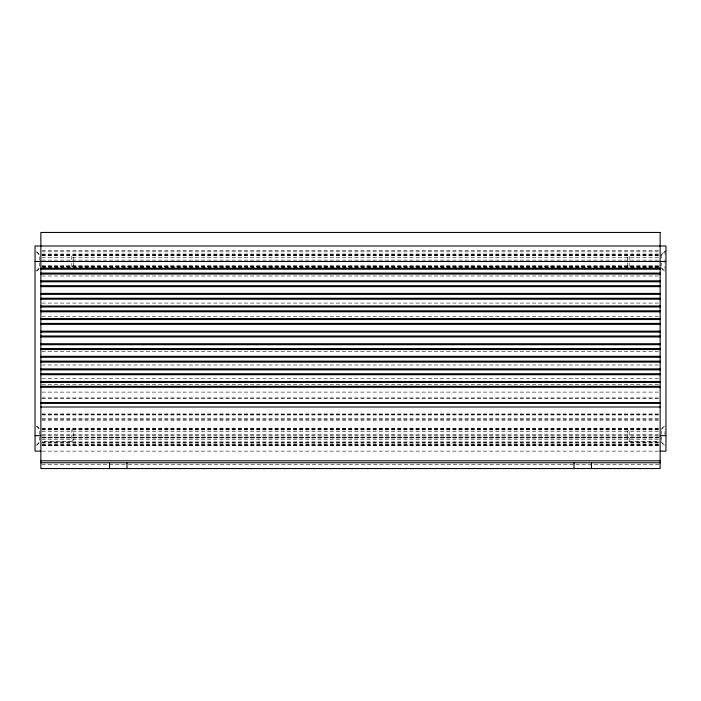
<?xml version="1.0" encoding="UTF-8"?>
<svg xmlns="http://www.w3.org/2000/svg" width="701" height="701" viewBox="0 0 701 701"><rect width="100%" height="100%" fill="white"/><g stroke="black" fill="none" stroke-linecap="round" stroke-linejoin="round"><path stroke-width="0.53" stroke-dasharray="3.5 2.63" d="M71.817 441.455L73.754 439.509L73.754 431.798L71.817 429.844L71.817 441.455L42.524 441.455M36.741 270.901L40.351 267.283M36.741 445.082L40.351 441.455M660.649 255.672L664.986 251.326L664.986 254.297M660.649 429.844L664.259 426.226M36.505 271.103L39.405 268.211L39.405 262.884M36.505 445.275L39.405 442.392L39.405 437.065M665.95 250.415L661.595 254.743L661.595 260.071M664.495 426.033L661.595 428.916L661.595 435.654M41.946 250.686L660.14 250.686M41.946 251.799L659.054 251.799M41.946 254.069L660.14 254.042M41.946 254.638L660.14 254.638M41.946 255.199L660.14 255.199M41.946 255.716L659.054 255.716M41.946 257.372L660.14 257.372M41.946 260.106L659.054 260.106M41.946 265.583L659.054 265.583M41.946 266.713L660.14 266.713M41.946 266.801L660.14 266.801M41.946 266.879L660.14 266.958M41.946 267.02L660.14 267.134L41.946 267.221M41.946 275.992L659.054 275.992M41.946 303.086L659.054 303.086M41.946 316.633L659.054 316.633M41.946 351.464L659.054 351.464M41.946 365.011L659.054 365.011M41.946 378.558L660.14 378.558M41.946 384.367L660.14 384.367M41.946 392.104L660.14 392.104M41.946 397.914L660.14 397.914M41.946 398.299L660.14 398.299M41.946 413.976L660.14 413.976M41.946 414.361L659.054 414.361M41.946 414.948L660.14 414.948M41.946 418.812L660.14 418.812M41.946 419.198L660.14 419.198M41.946 420.171L659.054 420.171M41.946 428.215L660.14 428.241M41.946 428.81L660.14 428.81M41.946 429.38L660.14 429.38M41.946 429.844L660.14 429.844M41.946 431.544L660.14 431.544M41.946 434.287L659.054 434.287M41.946 435.654L660.14 435.654M41.946 437.109L660.14 437.109L41.946 437.258M41.946 437.328L660.14 437.442L41.946 437.59M41.946 437.976L660.14 437.976M41.946 439.755L660.14 439.755M629.183 441.455L629.183 429.844L627.246 431.798L627.246 439.509L629.183 441.455L658.476 441.455M41.946 441.928L660.14 441.928M41.946 442.497L660.14 442.497M41.946 443.058L660.14 443.058M41.946 444.846L660.14 444.846M41.946 444.925L660.14 445.004L41.946 445.179M41.946 445.328L660.14 445.266M41.946 451.137L660.14 451.137M41.946 464.684L127.293 464.684M128.388 464.684L574.802 464.684M575.898 464.684L659.054 464.684M664.495 271.103L661.595 268.211L661.595 262.884M664.495 445.275L661.595 442.392L661.595 437.065M36.505 251.852L39.405 254.743L39.405 260.071M36.505 426.033L39.405 428.916L39.405 435.654M660.649 267.283L664.259 270.901M660.649 441.455L664.259 445.082M36.741 252.053L40.351 255.672M36.741 426.226L40.351 429.844M664.986 259.729L664.986 270.271M664.986 431.395L664.986 435.654M629.183 259.975L629.183 255.672L627.246 257.626L627.246 260.483M629.183 262.98L629.183 267.283L627.246 265.329L627.246 262.472M73.754 260.483L73.754 257.626L71.817 255.672L71.817 259.975M73.754 262.472L73.754 265.329L71.817 267.283L71.817 262.98"/><path stroke-width="1.05" d="M35.05 261.473L665.95 261.473M40.86 268.246L660.14 268.246M40.86 269.219L660.14 269.219M40.86 273.092L660.14 273.092M40.86 274.056L660.14 274.056M40.86 280.829L660.14 280.829M40.86 281.802L660.14 281.802M40.86 285.666L660.14 285.666M40.86 286.639L660.14 286.639M40.86 293.412L660.14 293.412M40.86 294.376L660.14 294.376M40.86 298.249L660.14 298.249M40.86 299.213L660.14 299.213M40.86 305.986L660.14 305.986M40.86 306.959L660.14 306.959M40.86 310.823L660.14 310.823M40.86 311.796L660.14 311.796M40.86 318.569L660.14 318.569M40.86 319.533L660.14 319.533M40.86 323.406L660.14 323.406M40.86 324.37L660.14 324.37M40.86 331.144L660.14 331.144M40.86 332.116L660.14 332.116M40.86 335.989L660.14 335.989M40.86 336.953L660.14 336.953M40.86 343.727L660.14 343.727M40.86 344.69L660.14 344.69M40.86 348.563L660.14 348.563M40.86 349.536L660.14 349.536M40.86 356.31L660.14 356.31M40.86 357.273L660.14 357.273M40.86 361.146L660.14 361.146M40.86 362.11L660.14 362.11M40.86 368.884L660.14 368.884M40.86 369.856L660.14 369.856M40.86 373.721L660.14 373.721M40.86 374.693L660.14 374.693M40.86 381.467L660.14 381.467M40.86 382.431L660.14 382.431M40.86 386.304L660.14 386.304M40.86 387.267L660.14 387.267M40.86 402.751L660.14 402.751M40.86 403.136L660.14 403.136M40.86 407.009L660.14 407.009M35.05 435.654L40.86 435.654M660.14 435.654L665.95 435.654M40.86 451.137L35.05 451.137L35.05 245.998L665.95 245.998L665.95 451.137L660.14 451.137M40.86 460.811L660.14 460.811M40.86 462.748L660.14 462.748M591.442 462.748L591.442 468.548M574.023 462.748L574.023 468.548M126.977 462.748L126.977 468.548M109.558 462.748L109.558 468.548M660.14 232.452L40.86 232.452L40.86 468.548L660.14 468.548L660.14 232.452"/></g></svg>
